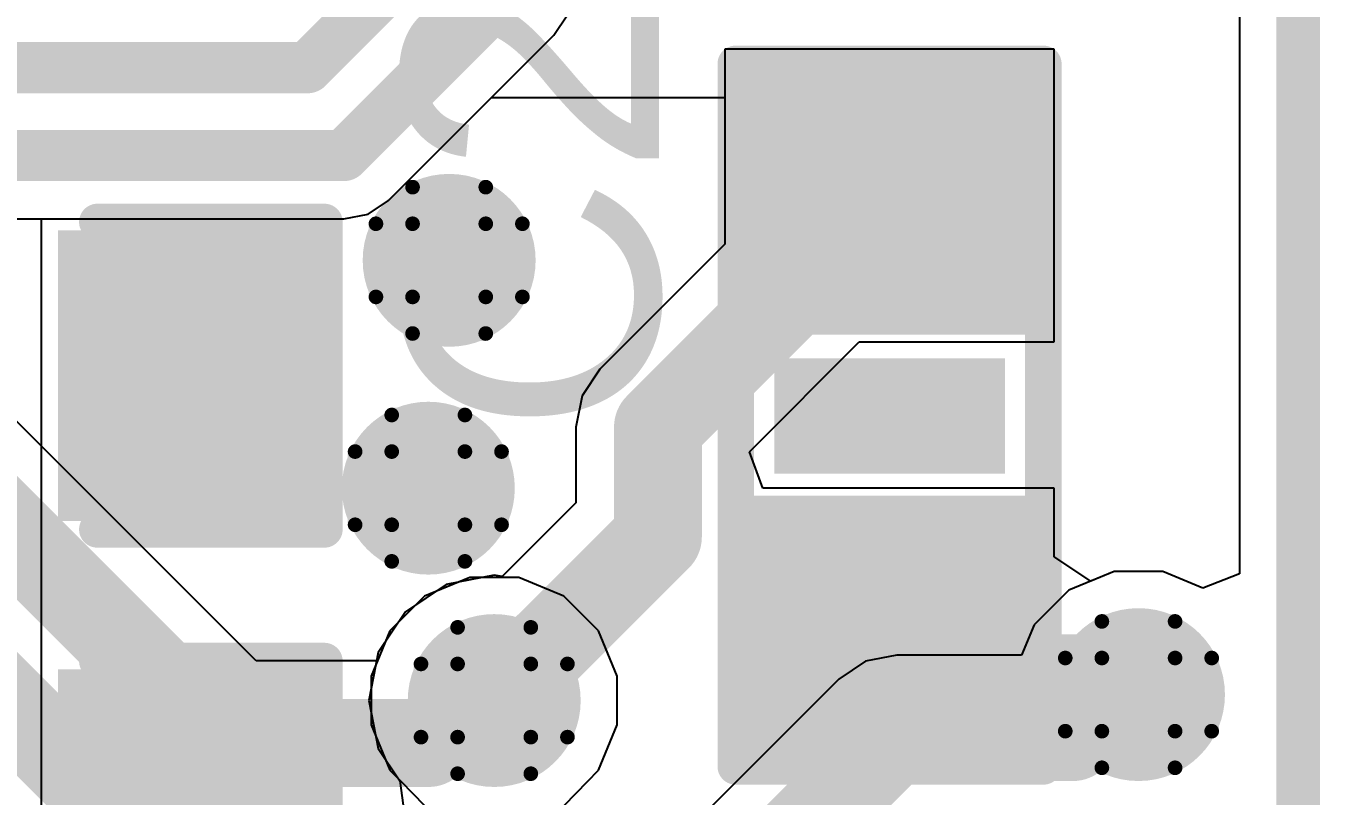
# Model space of a CAD drawing. Header units: inches. Extents: x -25 to 271, y -41 to 15.
# Drawn here: x 74.067 to 78.557, y -11.889 to -9.215 of the extents above; entities that cross this region are included whole.
import ezdxf

# ---------------------------------------------------------------- set-up
doc = ezdxf.new("R2010")
doc.units = ezdxf.units.IN
for name, color, linetype in [('Board_outline', 216, 'Continuous'), ('Bottom Layer', 5, 'Continuous'), ('Drill Drawing', 1, 'Continuous'), ('Top Glue Points', 56, 'Continuous'), ('Top Layer', 1, 'Continuous'), ('Top Overlay', 2, 'Continuous'), ('Top Paste', 8, 'Continuous'), ('Top Solder', 216, 'Continuous'), ('Via Holes', 16, 'Continuous')]:
    doc.layers.add(name, color=color, linetype=linetype)
doc.styles.add('Arial', font='', dxfattribs={"height": 0.2})
doc.styles.get('Arial').set_extended_font_data('Arial')

# ---------------------------------------------------------------- blocks, each defined once
blk = doc.blocks.new('RES_0603_19')
at = {"layer": 'Top Layer'}
for points in [[(-0.381, 0.4445), (-0.381, -0.4445), (-1.143, -0.4445), (-1.143, 0.4445)], [(1.143, 0.4445), (1.143, -0.4445), (0.381, -0.4445), (0.381, 0.4445)]]:
    blk.add_hatch(color=1, dxfattribs=at).paths.add_polyline_path(points)
at = {"layer": 'Top Paste'}
for points in [[(-0.381, 0.4445), (-0.381, -0.4445), (-1.143, -0.4445), (-1.143, 0.4445)], [(1.143, 0.4445), (1.143, -0.4445), (0.381, -0.4445), (0.381, 0.4445)]]:
    blk.add_hatch(color=8, dxfattribs=at).paths.add_polyline_path(points)
at = {"layer": 'Top Solder'}
for points in [[(-0.2794, 0.5461), (-0.2794, -0.5461), (-1.2446, -0.5461), (-1.2446, 0.5461)], [(1.2446, 0.5461), (1.2446, -0.5461), (0.2794, -0.5461), (0.2794, 0.5461)]]:
    blk.add_hatch(color=216, dxfattribs=at).paths.add_polyline_path(points)
at = {"layer": 'Top Overlay'}
for points in [[(-1.2192, 0.5334, 0.127, 0.127, 0), (-1.2192, -0.5334, 0.127, 0.127, 0)], [(-1.2192, 0.5334, 0.127, 0.127, 0), (1.2192, 0.5334, 0.127, 0.127, 0)], [(1.2192, 0.5334, 0.127, 0.127, 0), (1.2192, -0.5334, 0.127, 0.127, 0)], [(-1.2192, -0.5334, 0.127, 0.127, 0), (1.2192, -0.5334, 0.127, 0.127, 0)]]:
    blk.add_lwpolyline(points, format="xyseb", dxfattribs=at)
for points in [[(-1.25095, 0.5334, 0.0635, 0.0635, 1), (-1.18745, 0.5334, 0.0635, 0.0635, 1)], [(-1.25095, 0.5334, 0.0635, 0.0635, 1), (-1.18745, 0.5334, 0.0635, 0.0635, 1)], [(1.18745, 0.5334, 0.0635, 0.0635, 1), (1.25095, 0.5334, 0.0635, 0.0635, 1)], [(1.18745, 0.5334, 0.0635, 0.0635, 1), (1.25095, 0.5334, 0.0635, 0.0635, 1)], [(-1.25095, -0.5334, 0.0635, 0.0635, 1), (-1.18745, -0.5334, 0.0635, 0.0635, 1)], [(-1.25095, -0.5334, 0.0635, 0.0635, 1), (-1.18745, -0.5334, 0.0635, 0.0635, 1)], [(1.18745, -0.5334, 0.0635, 0.0635, 1), (1.25095, -0.5334, 0.0635, 0.0635, 1)], [(1.18745, -0.5334, 0.0635, 0.0635, 1), (1.25095, -0.5334, 0.0635, 0.0635, 1)]]:
    blk.add_lwpolyline(points, format="xyseb", close=True, dxfattribs=at)
blk = doc.blocks.new('CAP_0603_40')
at = {"layer": 'Top Layer'}
for points in [[(-0.381, 0.4445), (-0.381, -0.4445), (-1.143, -0.4445), (-1.143, 0.4445)], [(1.143, 0.4445), (1.143, -0.4445), (0.381, -0.4445), (0.381, 0.4445)]]:
    blk.add_hatch(color=1, dxfattribs=at).paths.add_polyline_path(points)
at = {"layer": 'Top Paste'}
for points in [[(-0.381, 0.4445), (-0.381, -0.4445), (-1.143, -0.4445), (-1.143, 0.4445)], [(1.143, 0.4445), (1.143, -0.4445), (0.381, -0.4445), (0.381, 0.4445)]]:
    blk.add_hatch(color=8, dxfattribs=at).paths.add_polyline_path(points)
at = {"layer": 'Top Solder'}
for points in [[(-0.321, 0.5045), (-0.321, -0.5045), (-1.203, -0.5045), (-1.203, 0.5045)], [(1.203, 0.5045), (1.203, -0.5045), (0.321, -0.5045), (0.321, 0.5045)]]:
    blk.add_hatch(color=216, dxfattribs=at).paths.add_polyline_path(points)
at = {"layer": 'Top Overlay'}
for points in [[(-0.4572, 0.5334, 0.127, 0.127, 0), (-1.2446, 0.5334, 0.127, 0.127, 0)], [(-1.2446, 0.5334, 0.127, 0.127, 0), (-1.2446, -0.5334, 0.127, 0.127, 0)], [(1.2446, 0.5334, 0.127, 0.127, 0), (0.4572, 0.5334, 0.127, 0.127, 0)], [(1.2446, 0.5334, 0.127, 0.127, 0), (1.2446, -0.5334, 0.127, 0.127, 0)], [(-0.4572, -0.5334, 0.127, 0.127, 0), (-1.2446, -0.5334, 0.127, 0.127, 0)], [(1.2446, -0.5334, 0.127, 0.127, 0), (0.4572, -0.5334, 0.127, 0.127, 0)]]:
    blk.add_lwpolyline(points, format="xyseb", dxfattribs=at)
for points in [[(-1.2764, 0.5334, 0.0635, 0.0635, 1), (-1.2128, 0.5334, 0.0635, 0.0635, 1)], [(-1.2764, 0.5334, 0.0635, 0.0635, 1), (-1.2128, 0.5334, 0.0635, 0.0635, 1)], [(-0.4889, 0.5334, 0.0635, 0.0635, 1), (-0.4254, 0.5334, 0.0635, 0.0635, 1)], [(0.4254, 0.5334, 0.0635, 0.0635, 1), (0.4889, 0.5334, 0.0635, 0.0635, 1)], [(1.2128, 0.5334, 0.0635, 0.0635, 1), (1.2764, 0.5334, 0.0635, 0.0635, 1)], [(1.2128, 0.5334, 0.0635, 0.0635, 1), (1.2764, 0.5334, 0.0635, 0.0635, 1)], [(-1.2764, -0.5334, 0.0635, 0.0635, 1), (-1.2128, -0.5334, 0.0635, 0.0635, 1)], [(-1.2764, -0.5334, 0.0635, 0.0635, 1), (-1.2128, -0.5334, 0.0635, 0.0635, 1)], [(-0.4889, -0.5334, 0.0635, 0.0635, 1), (-0.4254, -0.5334, 0.0635, 0.0635, 1)], [(0.4254, -0.5334, 0.0635, 0.0635, 1), (0.4889, -0.5334, 0.0635, 0.0635, 1)], [(1.2128, -0.5334, 0.0635, 0.0635, 1), (1.2764, -0.5334, 0.0635, 0.0635, 1)], [(1.2128, -0.5334, 0.0635, 0.0635, 1), (1.2764, -0.5334, 0.0635, 0.0635, 1)]]:
    blk.add_lwpolyline(points, format="xyseb", close=True, dxfattribs=at)
blk = doc.blocks.new('CAP_0603_42')
at = {"layer": 'Top Layer'}
for points in [[(-0.381, 0.4445), (-0.381, -0.4445), (-1.143, -0.4445), (-1.143, 0.4445)], [(1.143, 0.4445), (1.143, -0.4445), (0.381, -0.4445), (0.381, 0.4445)]]:
    blk.add_hatch(color=1, dxfattribs=at).paths.add_polyline_path(points)
at = {"layer": 'Top Paste'}
for points in [[(-0.381, 0.4445), (-0.381, -0.4445), (-1.143, -0.4445), (-1.143, 0.4445)], [(1.143, 0.4445), (1.143, -0.4445), (0.381, -0.4445), (0.381, 0.4445)]]:
    blk.add_hatch(color=8, dxfattribs=at).paths.add_polyline_path(points)
at = {"layer": 'Top Solder'}
for points in [[(-0.321, 0.5045), (-0.321, -0.5045), (-1.203, -0.5045), (-1.203, 0.5045)], [(1.203, 0.5045), (1.203, -0.5045), (0.321, -0.5045), (0.321, 0.5045)]]:
    blk.add_hatch(color=216, dxfattribs=at).paths.add_polyline_path(points)
at = {"layer": 'Top Overlay'}
for points in [[(-0.4572, 0.5334, 0.127, 0.127, 0), (-1.2446, 0.5334, 0.127, 0.127, 0)], [(-1.2446, 0.5334, 0.127, 0.127, 0), (-1.2446, -0.5334, 0.127, 0.127, 0)], [(1.2446, 0.5334, 0.127, 0.127, 0), (0.4572, 0.5334, 0.127, 0.127, 0)], [(1.2446, 0.5334, 0.127, 0.127, 0), (1.2446, -0.5334, 0.127, 0.127, 0)], [(-0.4572, -0.5334, 0.127, 0.127, 0), (-1.2446, -0.5334, 0.127, 0.127, 0)], [(1.2446, -0.5334, 0.127, 0.127, 0), (0.4572, -0.5334, 0.127, 0.127, 0)]]:
    blk.add_lwpolyline(points, format="xyseb", dxfattribs=at)
for points in [[(-1.2764, 0.5334, 0.0635, 0.0635, 1), (-1.2128, 0.5334, 0.0635, 0.0635, 1)], [(-1.2764, 0.5334, 0.0635, 0.0635, 1), (-1.2128, 0.5334, 0.0635, 0.0635, 1)], [(-0.4889, 0.5334, 0.0635, 0.0635, 1), (-0.4254, 0.5334, 0.0635, 0.0635, 1)], [(0.4254, 0.5334, 0.0635, 0.0635, 1), (0.4889, 0.5334, 0.0635, 0.0635, 1)], [(1.2128, 0.5334, 0.0635, 0.0635, 1), (1.2764, 0.5334, 0.0635, 0.0635, 1)], [(1.2128, 0.5334, 0.0635, 0.0635, 1), (1.2764, 0.5334, 0.0635, 0.0635, 1)], [(-1.2764, -0.5334, 0.0635, 0.0635, 1), (-1.2128, -0.5334, 0.0635, 0.0635, 1)], [(-1.2764, -0.5334, 0.0635, 0.0635, 1), (-1.2128, -0.5334, 0.0635, 0.0635, 1)], [(-0.4889, -0.5334, 0.0635, 0.0635, 1), (-0.4254, -0.5334, 0.0635, 0.0635, 1)], [(0.4254, -0.5334, 0.0635, 0.0635, 1), (0.4889, -0.5334, 0.0635, 0.0635, 1)], [(1.2128, -0.5334, 0.0635, 0.0635, 1), (1.2764, -0.5334, 0.0635, 0.0635, 1)], [(1.2128, -0.5334, 0.0635, 0.0635, 1), (1.2764, -0.5334, 0.0635, 0.0635, 1)]]:
    blk.add_lwpolyline(points, format="xyseb", close=True, dxfattribs=at)

msp = doc.modelspace()

# ---------------------------------------------------------------- hatches: boundary and pattern name
at = {"layer": 'Bottom Layer'}
h = msp.add_hatch(color=5, dxfattribs=at)
edge = h.paths.add_edge_path()
edge.add_arc((75.5357, -10.0291), 0.3, 0, 360)
h = msp.add_hatch(color=5, dxfattribs=at)
edge = h.paths.add_edge_path()
edge.add_arc((75.4634, -10.8199), 0.3, 0, 360)
h = msp.add_hatch(color=5, dxfattribs=at)
edge = h.paths.add_edge_path()
edge.add_arc((75.692, -11.557), 0.3, 0, 360)
h = msp.add_hatch(color=5, dxfattribs=at)
edge = h.paths.add_edge_path()
edge.add_arc((77.9272, -11.5364), 0.3, 0, 360)
at = {"layer": 'Top Glue Points'}
msp.add_hatch(color=56, dxfattribs=at).paths.add_polyline_path([(76.6636, -10.7696), (77.4637, -10.7696), (77.4637, -10.3698), (76.6636, -10.3698)])
at = {"layer": 'Top Layer'}
h = msp.add_hatch(color=1, dxfattribs=at)
edge = h.paths.add_edge_path()
edge.add_arc((75.5357, -10.0291), 0.3, 0, 360)
h = msp.add_hatch(color=1, dxfattribs=at)
edge = h.paths.add_edge_path()
edge.add_arc((75.4634, -10.8199), 0.3, 0, 360)
h = msp.add_hatch(color=1, dxfattribs=at)
edge = h.paths.add_edge_path()
edge.add_arc((75.692, -11.557), 0.3, 0, 360)
h = msp.add_hatch(color=1, dxfattribs=at)
edge = h.paths.add_edge_path()
edge.add_arc((77.9272, -11.5364), 0.3, 0, 360)
at = {"layer": 'Via Holes'}
h = msp.add_hatch(color=7, dxfattribs=at)
edge = h.paths.add_edge_path()
edge.add_arc((75.5357, -10.0291), 0.15, 0, 360)
h = msp.add_hatch(color=7, dxfattribs=at)
edge = h.paths.add_edge_path()
edge.add_arc((75.4634, -10.8199), 0.15, 0, 360)
h = msp.add_hatch(color=7, dxfattribs=at)
edge = h.paths.add_edge_path()
edge.add_arc((77.9272, -11.5364), 0.15, 0, 360)
h = msp.add_hatch(color=7, dxfattribs=at)
edge = h.paths.add_edge_path()
edge.add_arc((75.692, -11.557), 0.15, 0, 360)

# ---------------------------------------------------------------- linework, layer by layer
at = {"layer": 'Board_outline'}
msp.add_lwpolyline([(78.4812, -32.9885, 0.1524, 0.1524, 0), (78.4812, 2.0114, 0.1524, 0.1524, 0)], format="xyseb", dxfattribs=at)
at = {"layer": 'Bottom Layer'}
for p, q in [((78.2773, 2.007), (78.2773, -11.1167)), ((74.8665, -11.4197), (71.3987, -7.952)), ((75.6071, -11.13), (75.4501, -11.195)), ((75.7769, -11.13), (75.6071, -11.13)), ((75.9339, -11.195), (75.7769, -11.13)), ((77.8423, -11.1094), (77.6853, -11.1744)), ((78.0121, -11.1094), (77.8423, -11.1094)), ((78.1503, -11.1666), (78.0121, -11.1094)), ((78.2773, -11.1167), (78.1503, -11.1666)), ((77.6853, -11.1744), (77.5652, -11.2945)), ((75.4501, -11.195), (75.33, -11.3151)), ((76.054, -11.3151), (75.9339, -11.195)), ((75.33, -11.3151), (75.2867, -11.4197)), ((76.119, -11.4721), (76.054, -11.3151)), ((77.5652, -11.2945), (77.5219, -11.3991)), ((77.0891, -11.3991), (76.98, -11.4208)), ((77.5219, -11.3991), (77.0891, -11.3991)), ((75.2867, -11.4197), (74.8665, -11.4197)), ((76.98, -11.4208), (76.8876, -11.4826)), ((76.119, -11.6419), (76.119, -11.4721)), ((76.8876, -11.4826), (76.2315, -12.1387)), ((76.8876, -11.4826), (76.8876, -11.4826)), ((76.054, -11.7989), (76.119, -11.6419)), ((76.0153, -11.8375), (76.054, -11.7989)), ((75.9353, -11.9205), (76.0153, -11.8375))]:
    msp.add_line(p, q, dxfattribs=at)
for points in [[(71.1973, -8.1534, 0.3048, 0.3048, 0), (74.7485, -11.7046, 0.3048, 0.3048, 0)], [(71.0184, -8.5852, 0.3048, 0.3048, 0), (74.5696, -12.1364, 0.3048, 0.3048, 0)], [(75.4645, -11.7046, 0.3048, 0.3048, 0), (75.6121, -11.557, 0.3048, 0.3048, 0)], [(75.6121, -11.557, 0.3048, 0.3048, 0), (75.692, -11.557, 0.3048, 0.3048, 0)], [(77.6997, -11.684, 0.3048, 0.3048, 0), (77.8473, -11.5364, 0.3048, 0.3048, 0)], [(77.8473, -11.5364, 0.3048, 0.3048, 0), (77.9272, -11.5364, 0.3048, 0.3048, 0)], [(76.3579, -12.4152, 0.3048, 0.3048, 0), (77.0891, -11.684, 0.3048, 0.3048, 0)], [(77.0891, -11.684, 0.3048, 0.3048, 0), (77.6997, -11.684, 0.3048, 0.3048, 0)], [(74.7485, -11.7046, 0.3048, 0.3048, 0), (75.4645, -11.7046, 0.3048, 0.3048, 0)]]:
    msp.add_lwpolyline(points, format="xyseb", dxfattribs=at)
for points in [[(75.5359, -11.557, 0.1524, 0.1524, 1), (75.6883, -11.557, 0.1524, 0.1524, 1)], [(75.5359, -11.557, 0.1524, 0.1524, 1), (75.6883, -11.557, 0.1524, 0.1524, 1)], [(75.6158, -11.557, 0.1524, 0.1524, 1), (75.7682, -11.557, 0.1524, 0.1524, 1)], [(77.7711, -11.5364, 0.1524, 0.1524, 1), (77.9235, -11.5364, 0.1524, 0.1524, 1)], [(77.7711, -11.5364, 0.1524, 0.1524, 1), (77.9235, -11.5364, 0.1524, 0.1524, 1)], [(77.851, -11.5364, 0.1524, 0.1524, 1), (78.0034, -11.5364, 0.1524, 0.1524, 1)], [(77.0129, -11.684, 0.1524, 0.1524, 1), (77.1653, -11.684, 0.1524, 0.1524, 1)], [(77.0129, -11.684, 0.1524, 0.1524, 1), (77.1653, -11.684, 0.1524, 0.1524, 1)], [(77.6235, -11.684, 0.1524, 0.1524, 1), (77.7759, -11.684, 0.1524, 0.1524, 1)], [(77.6235, -11.684, 0.1524, 0.1524, 1), (77.7759, -11.684, 0.1524, 0.1524, 1)], [(74.6723, -11.7046, 0.1524, 0.1524, 1), (74.8247, -11.7046, 0.1524, 0.1524, 1)], [(74.6723, -11.7046, 0.1524, 0.1524, 1), (74.8247, -11.7046, 0.1524, 0.1524, 1)], [(75.3883, -11.7046, 0.1524, 0.1524, 1), (75.5407, -11.7046, 0.1524, 0.1524, 1)], [(75.3883, -11.7046, 0.1524, 0.1524, 1), (75.5407, -11.7046, 0.1524, 0.1524, 1)]]:
    msp.add_lwpolyline(points, format="xyseb", close=True, dxfattribs=at)
at = {"layer": 'Drill Drawing'}
for points in [[(75.4087, -9.9021, 0.0508, 0.0508, 0), (75.4087, -9.7751, 0.0508, 0.0508, 0)], [(75.4087, -9.7751, 0.0508, 0.0508, 0), (75.6627, -9.7751, 0.0508, 0.0508, 0)], [(75.6627, -9.9021, 0.0508, 0.0508, 0), (75.6627, -9.7751, 0.0508, 0.0508, 0)], [(75.2817, -10.1561, 0.0508, 0.0508, 0), (75.2817, -9.9021, 0.0508, 0.0508, 0)], [(75.2817, -9.9021, 0.0508, 0.0508, 0), (75.4087, -9.9021, 0.0508, 0.0508, 0)], [(75.6627, -9.9021, 0.0508, 0.0508, 0), (75.7897, -9.9021, 0.0508, 0.0508, 0)], [(75.7897, -10.1561, 0.0508, 0.0508, 0), (75.7897, -9.9021, 0.0508, 0.0508, 0)], [(75.2817, -10.1561, 0.0508, 0.0508, 0), (75.4087, -10.1561, 0.0508, 0.0508, 0)], [(75.4087, -10.2831, 0.0508, 0.0508, 0), (75.4087, -10.1561, 0.0508, 0.0508, 0)], [(75.6627, -10.1561, 0.0508, 0.0508, 0), (75.7897, -10.1561, 0.0508, 0.0508, 0)], [(75.6627, -10.2831, 0.0508, 0.0508, 0), (75.6627, -10.1561, 0.0508, 0.0508, 0)], [(75.4087, -10.2831, 0.0508, 0.0508, 0), (75.6627, -10.2831, 0.0508, 0.0508, 0)], [(75.3364, -10.6929, 0.0508, 0.0508, 0), (75.3364, -10.5659, 0.0508, 0.0508, 0)], [(75.3364, -10.5659, 0.0508, 0.0508, 0), (75.5904, -10.5659, 0.0508, 0.0508, 0)], [(75.5904, -10.6929, 0.0508, 0.0508, 0), (75.5904, -10.5659, 0.0508, 0.0508, 0)], [(75.2094, -10.9469, 0.0508, 0.0508, 0), (75.2094, -10.6929, 0.0508, 0.0508, 0)], [(75.2094, -10.6929, 0.0508, 0.0508, 0), (75.3364, -10.6929, 0.0508, 0.0508, 0)], [(75.5904, -10.6929, 0.0508, 0.0508, 0), (75.7174, -10.6929, 0.0508, 0.0508, 0)], [(75.7174, -10.9469, 0.0508, 0.0508, 0), (75.7174, -10.6929, 0.0508, 0.0508, 0)], [(75.2094, -10.9469, 0.0508, 0.0508, 0), (75.3364, -10.9469, 0.0508, 0.0508, 0)], [(75.3364, -11.0739, 0.0508, 0.0508, 0), (75.3364, -10.9469, 0.0508, 0.0508, 0)], [(75.5904, -10.9469, 0.0508, 0.0508, 0), (75.7174, -10.9469, 0.0508, 0.0508, 0)], [(75.5904, -11.0739, 0.0508, 0.0508, 0), (75.5904, -10.9469, 0.0508, 0.0508, 0)], [(75.3364, -11.0739, 0.0508, 0.0508, 0), (75.5904, -11.0739, 0.0508, 0.0508, 0)], [(77.8002, -11.4094, 0.0508, 0.0508, 0), (77.8002, -11.2824, 0.0508, 0.0508, 0)], [(77.8002, -11.2824, 0.0508, 0.0508, 0), (78.0542, -11.2824, 0.0508, 0.0508, 0)], [(78.0542, -11.4094, 0.0508, 0.0508, 0), (78.0542, -11.2824, 0.0508, 0.0508, 0)], [(75.565, -11.43, 0.0508, 0.0508, 0), (75.565, -11.303, 0.0508, 0.0508, 0)], [(75.565, -11.303, 0.0508, 0.0508, 0), (75.819, -11.303, 0.0508, 0.0508, 0)], [(75.819, -11.43, 0.0508, 0.0508, 0), (75.819, -11.303, 0.0508, 0.0508, 0)], [(75.438, -11.684, 0.0508, 0.0508, 0), (75.438, -11.43, 0.0508, 0.0508, 0)], [(75.438, -11.43, 0.0508, 0.0508, 0), (75.565, -11.43, 0.0508, 0.0508, 0)], [(75.819, -11.43, 0.0508, 0.0508, 0), (75.946, -11.43, 0.0508, 0.0508, 0)], [(75.946, -11.684, 0.0508, 0.0508, 0), (75.946, -11.43, 0.0508, 0.0508, 0)], [(77.6732, -11.6634, 0.0508, 0.0508, 0), (77.6732, -11.4094, 0.0508, 0.0508, 0)], [(77.6732, -11.4094, 0.0508, 0.0508, 0), (77.8002, -11.4094, 0.0508, 0.0508, 0)], [(78.0542, -11.4094, 0.0508, 0.0508, 0), (78.1812, -11.4094, 0.0508, 0.0508, 0)], [(78.1812, -11.6634, 0.0508, 0.0508, 0), (78.1812, -11.4094, 0.0508, 0.0508, 0)], [(75.438, -11.684, 0.0508, 0.0508, 0), (75.565, -11.684, 0.0508, 0.0508, 0)], [(75.565, -11.811, 0.0508, 0.0508, 0), (75.565, -11.684, 0.0508, 0.0508, 0)], [(75.819, -11.684, 0.0508, 0.0508, 0), (75.946, -11.684, 0.0508, 0.0508, 0)], [(75.819, -11.811, 0.0508, 0.0508, 0), (75.819, -11.684, 0.0508, 0.0508, 0)], [(77.6732, -11.6634, 0.0508, 0.0508, 0), (77.8002, -11.6634, 0.0508, 0.0508, 0)], [(77.8002, -11.7904, 0.0508, 0.0508, 0), (77.8002, -11.6634, 0.0508, 0.0508, 0)], [(78.0542, -11.6634, 0.0508, 0.0508, 0), (78.1812, -11.6634, 0.0508, 0.0508, 0)], [(78.0542, -11.7904, 0.0508, 0.0508, 0), (78.0542, -11.6634, 0.0508, 0.0508, 0)], [(75.565, -11.811, 0.0508, 0.0508, 0), (75.819, -11.811, 0.0508, 0.0508, 0)], [(77.8002, -11.7904, 0.0508, 0.0508, 0), (78.0542, -11.7904, 0.0508, 0.0508, 0)]]:
    msp.add_lwpolyline(points, format="xyseb", dxfattribs=at)
for points in [[(75.396, -9.7751, 0.0254, 0.0254, 1), (75.4214, -9.7751, 0.0254, 0.0254, 1)], [(75.396, -9.7751, 0.0254, 0.0254, 1), (75.4214, -9.7751, 0.0254, 0.0254, 1)], [(75.65, -9.7751, 0.0254, 0.0254, 1), (75.6754, -9.7751, 0.0254, 0.0254, 1)], [(75.65, -9.7751, 0.0254, 0.0254, 1), (75.6754, -9.7751, 0.0254, 0.0254, 1)], [(75.269, -9.9021, 0.0254, 0.0254, 1), (75.2944, -9.9021, 0.0254, 0.0254, 1)], [(75.269, -9.9021, 0.0254, 0.0254, 1), (75.2944, -9.9021, 0.0254, 0.0254, 1)], [(75.396, -9.9021, 0.0254, 0.0254, 1), (75.4214, -9.9021, 0.0254, 0.0254, 1)], [(75.396, -9.9021, 0.0254, 0.0254, 1), (75.4214, -9.9021, 0.0254, 0.0254, 1)], [(75.65, -9.9021, 0.0254, 0.0254, 1), (75.6754, -9.9021, 0.0254, 0.0254, 1)], [(75.65, -9.9021, 0.0254, 0.0254, 1), (75.6754, -9.9021, 0.0254, 0.0254, 1)], [(75.777, -9.9021, 0.0254, 0.0254, 1), (75.8024, -9.9021, 0.0254, 0.0254, 1)], [(75.777, -9.9021, 0.0254, 0.0254, 1), (75.8024, -9.9021, 0.0254, 0.0254, 1)], [(75.269, -10.1561, 0.0254, 0.0254, 1), (75.2944, -10.1561, 0.0254, 0.0254, 1)], [(75.269, -10.1561, 0.0254, 0.0254, 1), (75.2944, -10.1561, 0.0254, 0.0254, 1)], [(75.396, -10.1561, 0.0254, 0.0254, 1), (75.4214, -10.1561, 0.0254, 0.0254, 1)], [(75.396, -10.1561, 0.0254, 0.0254, 1), (75.4214, -10.1561, 0.0254, 0.0254, 1)], [(75.65, -10.1561, 0.0254, 0.0254, 1), (75.6754, -10.1561, 0.0254, 0.0254, 1)], [(75.65, -10.1561, 0.0254, 0.0254, 1), (75.6754, -10.1561, 0.0254, 0.0254, 1)], [(75.777, -10.1561, 0.0254, 0.0254, 1), (75.8024, -10.1561, 0.0254, 0.0254, 1)], [(75.777, -10.1561, 0.0254, 0.0254, 1), (75.8024, -10.1561, 0.0254, 0.0254, 1)], [(75.396, -10.2831, 0.0254, 0.0254, 1), (75.4214, -10.2831, 0.0254, 0.0254, 1)], [(75.396, -10.2831, 0.0254, 0.0254, 1), (75.4214, -10.2831, 0.0254, 0.0254, 1)], [(75.65, -10.2831, 0.0254, 0.0254, 1), (75.6754, -10.2831, 0.0254, 0.0254, 1)], [(75.65, -10.2831, 0.0254, 0.0254, 1), (75.6754, -10.2831, 0.0254, 0.0254, 1)], [(75.3237, -10.5659, 0.0254, 0.0254, 1), (75.3491, -10.5659, 0.0254, 0.0254, 1)], [(75.3237, -10.5659, 0.0254, 0.0254, 1), (75.3491, -10.5659, 0.0254, 0.0254, 1)], [(75.5777, -10.5659, 0.0254, 0.0254, 1), (75.6031, -10.5659, 0.0254, 0.0254, 1)], [(75.5777, -10.5659, 0.0254, 0.0254, 1), (75.6031, -10.5659, 0.0254, 0.0254, 1)], [(75.1967, -10.6929, 0.0254, 0.0254, 1), (75.2221, -10.6929, 0.0254, 0.0254, 1)], [(75.1967, -10.6929, 0.0254, 0.0254, 1), (75.2221, -10.6929, 0.0254, 0.0254, 1)], [(75.3237, -10.6929, 0.0254, 0.0254, 1), (75.3491, -10.6929, 0.0254, 0.0254, 1)], [(75.3237, -10.6929, 0.0254, 0.0254, 1), (75.3491, -10.6929, 0.0254, 0.0254, 1)], [(75.5777, -10.6929, 0.0254, 0.0254, 1), (75.6031, -10.6929, 0.0254, 0.0254, 1)], [(75.5777, -10.6929, 0.0254, 0.0254, 1), (75.6031, -10.6929, 0.0254, 0.0254, 1)], [(75.7047, -10.6929, 0.0254, 0.0254, 1), (75.7301, -10.6929, 0.0254, 0.0254, 1)], [(75.7047, -10.6929, 0.0254, 0.0254, 1), (75.7301, -10.6929, 0.0254, 0.0254, 1)], [(75.1967, -10.9469, 0.0254, 0.0254, 1), (75.2221, -10.9469, 0.0254, 0.0254, 1)], [(75.1967, -10.9469, 0.0254, 0.0254, 1), (75.2221, -10.9469, 0.0254, 0.0254, 1)], [(75.3237, -10.9469, 0.0254, 0.0254, 1), (75.3491, -10.9469, 0.0254, 0.0254, 1)], [(75.3237, -10.9469, 0.0254, 0.0254, 1), (75.3491, -10.9469, 0.0254, 0.0254, 1)], [(75.5777, -10.9469, 0.0254, 0.0254, 1), (75.6031, -10.9469, 0.0254, 0.0254, 1)], [(75.5777, -10.9469, 0.0254, 0.0254, 1), (75.6031, -10.9469, 0.0254, 0.0254, 1)], [(75.7047, -10.9469, 0.0254, 0.0254, 1), (75.7301, -10.9469, 0.0254, 0.0254, 1)], [(75.7047, -10.9469, 0.0254, 0.0254, 1), (75.7301, -10.9469, 0.0254, 0.0254, 1)], [(75.3237, -11.0739, 0.0254, 0.0254, 1), (75.3491, -11.0739, 0.0254, 0.0254, 1)], [(75.3237, -11.0739, 0.0254, 0.0254, 1), (75.3491, -11.0739, 0.0254, 0.0254, 1)], [(75.5777, -11.0739, 0.0254, 0.0254, 1), (75.6031, -11.0739, 0.0254, 0.0254, 1)], [(75.5777, -11.0739, 0.0254, 0.0254, 1), (75.6031, -11.0739, 0.0254, 0.0254, 1)], [(77.7875, -11.2824, 0.0254, 0.0254, 1), (77.8129, -11.2824, 0.0254, 0.0254, 1)], [(77.7875, -11.2824, 0.0254, 0.0254, 1), (77.8129, -11.2824, 0.0254, 0.0254, 1)], [(78.0415, -11.2824, 0.0254, 0.0254, 1), (78.0669, -11.2824, 0.0254, 0.0254, 1)], [(78.0415, -11.2824, 0.0254, 0.0254, 1), (78.0669, -11.2824, 0.0254, 0.0254, 1)], [(75.5523, -11.303, 0.0254, 0.0254, 1), (75.5777, -11.303, 0.0254, 0.0254, 1)], [(75.5523, -11.303, 0.0254, 0.0254, 1), (75.5777, -11.303, 0.0254, 0.0254, 1)], [(75.8063, -11.303, 0.0254, 0.0254, 1), (75.8317, -11.303, 0.0254, 0.0254, 1)], [(75.8063, -11.303, 0.0254, 0.0254, 1), (75.8317, -11.303, 0.0254, 0.0254, 1)], [(75.4253, -11.43, 0.0254, 0.0254, 1), (75.4507, -11.43, 0.0254, 0.0254, 1)], [(75.4253, -11.43, 0.0254, 0.0254, 1), (75.4507, -11.43, 0.0254, 0.0254, 1)], [(75.5523, -11.43, 0.0254, 0.0254, 1), (75.5777, -11.43, 0.0254, 0.0254, 1)], [(75.5523, -11.43, 0.0254, 0.0254, 1), (75.5777, -11.43, 0.0254, 0.0254, 1)], [(75.8063, -11.43, 0.0254, 0.0254, 1), (75.8317, -11.43, 0.0254, 0.0254, 1)], [(75.8063, -11.43, 0.0254, 0.0254, 1), (75.8317, -11.43, 0.0254, 0.0254, 1)], [(75.9333, -11.43, 0.0254, 0.0254, 1), (75.9587, -11.43, 0.0254, 0.0254, 1)], [(75.9333, -11.43, 0.0254, 0.0254, 1), (75.9587, -11.43, 0.0254, 0.0254, 1)], [(77.6605, -11.4094, 0.0254, 0.0254, 1), (77.6859, -11.4094, 0.0254, 0.0254, 1)], [(77.6605, -11.4094, 0.0254, 0.0254, 1), (77.6859, -11.4094, 0.0254, 0.0254, 1)], [(77.7875, -11.4094, 0.0254, 0.0254, 1), (77.8129, -11.4094, 0.0254, 0.0254, 1)], [(77.7875, -11.4094, 0.0254, 0.0254, 1), (77.8129, -11.4094, 0.0254, 0.0254, 1)], [(78.0415, -11.4094, 0.0254, 0.0254, 1), (78.0669, -11.4094, 0.0254, 0.0254, 1)], [(78.0415, -11.4094, 0.0254, 0.0254, 1), (78.0669, -11.4094, 0.0254, 0.0254, 1)], [(78.1685, -11.4094, 0.0254, 0.0254, 1), (78.1939, -11.4094, 0.0254, 0.0254, 1)], [(78.1685, -11.4094, 0.0254, 0.0254, 1), (78.1939, -11.4094, 0.0254, 0.0254, 1)], [(75.4253, -11.684, 0.0254, 0.0254, 1), (75.4507, -11.684, 0.0254, 0.0254, 1)], [(75.4253, -11.684, 0.0254, 0.0254, 1), (75.4507, -11.684, 0.0254, 0.0254, 1)], [(75.5523, -11.684, 0.0254, 0.0254, 1), (75.5777, -11.684, 0.0254, 0.0254, 1)], [(75.5523, -11.684, 0.0254, 0.0254, 1), (75.5777, -11.684, 0.0254, 0.0254, 1)], [(75.8063, -11.684, 0.0254, 0.0254, 1), (75.8317, -11.684, 0.0254, 0.0254, 1)], [(75.8063, -11.684, 0.0254, 0.0254, 1), (75.8317, -11.684, 0.0254, 0.0254, 1)], [(75.9333, -11.684, 0.0254, 0.0254, 1), (75.9587, -11.684, 0.0254, 0.0254, 1)], [(75.9333, -11.684, 0.0254, 0.0254, 1), (75.9587, -11.684, 0.0254, 0.0254, 1)], [(77.6605, -11.6634, 0.0254, 0.0254, 1), (77.6859, -11.6634, 0.0254, 0.0254, 1)], [(77.6605, -11.6634, 0.0254, 0.0254, 1), (77.6859, -11.6634, 0.0254, 0.0254, 1)], [(77.7875, -11.6634, 0.0254, 0.0254, 1), (77.8129, -11.6634, 0.0254, 0.0254, 1)], [(77.7875, -11.6634, 0.0254, 0.0254, 1), (77.8129, -11.6634, 0.0254, 0.0254, 1)], [(78.0415, -11.6634, 0.0254, 0.0254, 1), (78.0669, -11.6634, 0.0254, 0.0254, 1)], [(78.0415, -11.6634, 0.0254, 0.0254, 1), (78.0669, -11.6634, 0.0254, 0.0254, 1)], [(78.1685, -11.6634, 0.0254, 0.0254, 1), (78.1939, -11.6634, 0.0254, 0.0254, 1)], [(78.1685, -11.6634, 0.0254, 0.0254, 1), (78.1939, -11.6634, 0.0254, 0.0254, 1)], [(75.5523, -11.811, 0.0254, 0.0254, 1), (75.5777, -11.811, 0.0254, 0.0254, 1)], [(75.5523, -11.811, 0.0254, 0.0254, 1), (75.5777, -11.811, 0.0254, 0.0254, 1)], [(75.8063, -11.811, 0.0254, 0.0254, 1), (75.8317, -11.811, 0.0254, 0.0254, 1)], [(75.8063, -11.811, 0.0254, 0.0254, 1), (75.8317, -11.811, 0.0254, 0.0254, 1)], [(77.7875, -11.7904, 0.0254, 0.0254, 1), (77.8129, -11.7904, 0.0254, 0.0254, 1)], [(77.7875, -11.7904, 0.0254, 0.0254, 1), (77.8129, -11.7904, 0.0254, 0.0254, 1)], [(78.0415, -11.7904, 0.0254, 0.0254, 1), (78.0669, -11.7904, 0.0254, 0.0254, 1)], [(78.0415, -11.7904, 0.0254, 0.0254, 1), (78.0669, -11.7904, 0.0254, 0.0254, 1)]]:
    msp.add_lwpolyline(points, format="xyseb", close=True, dxfattribs=at)
at = {"layer": 'Top Layer'}
for p, q in [((78.2773, 2.007), (78.2773, -11.1167)), ((75.8985, -9.2481), (75.9462, -9.1767)), ((75.3256, -9.8209), (75.8985, -9.2481)), ((77.6351, -9.2964), (76.4921, -9.2964)), ((76.4921, -9.2964), (76.4921, -9.973)), ((77.6351, -10.3124), (77.6351, -9.2964)), ((75.3256, -9.8209), (75.6821, -9.4644)), ((75.6821, -9.4644), (76.4921, -9.4644)), ((76.4921, -9.4644), (76.4921, -9.973)), ((75.2542, -9.8686), (75.3256, -9.8209)), ((75.2542, -9.8686), (75.3256, -9.8209)), ((75.17, -9.8854), (75.2542, -9.8686)), ((75.17, -9.8854), (75.2542, -9.8686)), ((73.7083, -9.8854), (75.17, -9.8854)), ((74.1211, -17.0942), (74.1211, -9.8854)), ((74.1211, -9.8854), (75.17, -9.8854)), ((76.4921, -9.973), (76.0586, -10.4066)), ((76.4921, -9.973), (76.0586, -10.4066)), ((76.5775, -10.6934), (76.9585, -10.3124)), ((76.9585, -10.3124), (77.6351, -10.3124)), ((76.0586, -10.4066), (75.9968, -10.499)), ((76.0586, -10.4066), (75.9968, -10.499)), ((75.9968, -10.499), (75.9751, -10.608)), ((75.9968, -10.499), (75.9751, -10.608)), ((75.9751, -10.608), (75.9751, -10.608)), ((75.9751, -10.608), (75.9751, -10.871)), ((75.9751, -10.608), (75.9751, -10.608)), ((75.9751, -10.608), (75.9751, -10.871)), ((76.6236, -10.8204), (76.5775, -10.6934)), ((77.6351, -10.8204), (76.6236, -10.8204)), ((77.6351, -11.0587), (77.6351, -10.8204)), ((75.9751, -10.871), (75.7161, -11.13)), ((75.9751, -10.871), (75.7191, -11.127)), ((77.7621, -11.1426), (77.6351, -11.0587)), ((75.6071, -11.13), (75.4501, -11.195)), ((75.692, -11.1216), (75.5254, -11.1548)), ((75.7161, -11.13), (75.6071, -11.13)), ((75.7191, -11.127), (75.692, -11.1216)), ((77.8423, -11.1094), (77.7621, -11.1426)), ((78.0121, -11.1094), (77.8423, -11.1094)), ((78.1503, -11.1666), (78.0121, -11.1094)), ((78.2773, -11.1167), (78.1503, -11.1666)), ((75.5254, -11.1548), (75.3842, -11.2492)), ((75.4501, -11.195), (75.33, -11.3151)), ((75.3842, -11.2492), (75.2898, -11.3904)), ((75.33, -11.3151), (75.265, -11.4721)), ((75.2898, -11.3904), (75.2566, -11.557)), ((75.265, -11.4721), (75.265, -11.6419)), ((75.2566, -11.557), (75.2898, -11.7236)), ((75.265, -11.6419), (75.33, -11.7989)), ((75.2898, -11.7236), (75.365, -11.8362)), ((75.33, -11.7989), (75.3687, -11.8375)), ((75.365, -11.8362), (75.3765, -11.9205)), ((75.3687, -11.8375), (75.4487, -11.9205))]:
    msp.add_line(p, q, dxfattribs=at)
for points in [[(75.0437, -9.3605, 0.1778, 0.1778, 0), (75.438, -8.9662, 0.1778, 0.1778, 0)], [(75.17, -9.6653, 0.1778, 0.1778, 0), (75.7428, -9.0925, 0.1778, 0.1778, 0)], [(71.6566, -9.3605, 0.1778, 0.1778, 0), (75.0437, -9.3605, 0.1778, 0.1778, 0)], [(71.9449, -9.6653, 0.1778, 0.1778, 0), (75.1199, -9.6653, 0.1778, 0.1778, 0)], [(75.1199, -9.6653, 0.1778, 0.1778, 0), (75.17, -9.6653, 0.1778, 0.1778, 0)], [(76.7715, -10.033, 0.3048, 0.3048, 0), (77.0001, -9.8044, 0.3048, 0.3048, 0)], [(77.0001, -9.8044, 0.3048, 0.3048, 0), (77.0636, -9.8044, 0.3048, 0.3048, 0)], [(76.7715, -10.0965, 0.3048, 0.3048, 0), (76.7715, -10.033, 0.3048, 0.3048, 0)], [(76.26, -10.608, 0.3048, 0.3048, 0), (76.7715, -10.0965, 0.3048, 0.3048, 0)], [(76.26, -10.989, 0.3048, 0.3048, 0), (76.26, -10.608, 0.3048, 0.3048, 0)], [(75.692, -11.557, 0.3048, 0.3048, 0), (76.26, -10.989, 0.3048, 0.3048, 0)], [(77.0636, -11.3284, 0.3048, 0.3048, 0), (77.2151, -11.4799, 0.3048, 0.3048, 0)], [(77.2151, -11.4799, 0.3048, 0.3048, 0), (77.8707, -11.4799, 0.3048, 0.3048, 0)], [(77.8707, -11.4799, 0.3048, 0.3048, 0), (77.9272, -11.5364, 0.3048, 0.3048, 0)]]:
    msp.add_lwpolyline(points, format="xyseb", dxfattribs=at)
for points in [[(74.9993, -9.3605, 0.0889, 0.0889, 1), (75.0882, -9.3605, 0.0889, 0.0889, 1)], [(74.9993, -9.3605, 0.0889, 0.0889, 1), (75.0882, -9.3605, 0.0889, 0.0889, 1)], [(75.0755, -9.6653, 0.0889, 0.0889, 1), (75.1644, -9.6653, 0.0889, 0.0889, 1)], [(75.0755, -9.6653, 0.0889, 0.0889, 1), (75.1644, -9.6653, 0.0889, 0.0889, 1)], [(75.1255, -9.6653, 0.0889, 0.0889, 1), (75.2144, -9.6653, 0.0889, 0.0889, 1)], [(75.1255, -9.6653, 0.0889, 0.0889, 1), (75.2144, -9.6653, 0.0889, 0.0889, 1)], [(76.9239, -9.8044, 0.1524, 0.1524, 1), (77.0763, -9.8044, 0.1524, 0.1524, 1)], [(76.9239, -9.8044, 0.1524, 0.1524, 1), (77.0763, -9.8044, 0.1524, 0.1524, 1)], [(76.9874, -9.8044, 0.1524, 0.1524, 1), (77.1398, -9.8044, 0.1524, 0.1524, 1)], [(76.6953, -10.033, 0.1524, 0.1524, 1), (76.8477, -10.033, 0.1524, 0.1524, 1)], [(76.6953, -10.033, 0.1524, 0.1524, 1), (76.8477, -10.033, 0.1524, 0.1524, 1)], [(76.6953, -10.0965, 0.1524, 0.1524, 1), (76.8477, -10.0965, 0.1524, 0.1524, 1)], [(76.6953, -10.0965, 0.1524, 0.1524, 1), (76.8477, -10.0965, 0.1524, 0.1524, 1)], [(76.1838, -10.608, 0.1524, 0.1524, 1), (76.3362, -10.608, 0.1524, 0.1524, 1)], [(76.1838, -10.608, 0.1524, 0.1524, 1), (76.3362, -10.608, 0.1524, 0.1524, 1)], [(76.1838, -10.989, 0.1524, 0.1524, 1), (76.3362, -10.989, 0.1524, 0.1524, 1)], [(76.1838, -10.989, 0.1524, 0.1524, 1), (76.3362, -10.989, 0.1524, 0.1524, 1)], [(76.9874, -11.3284, 0.1524, 0.1524, 1), (77.1398, -11.3284, 0.1524, 0.1524, 1)], [(77.1389, -11.4799, 0.1524, 0.1524, 1), (77.2913, -11.4799, 0.1524, 0.1524, 1)], [(77.1389, -11.4799, 0.1524, 0.1524, 1), (77.2913, -11.4799, 0.1524, 0.1524, 1)], [(77.7945, -11.4799, 0.1524, 0.1524, 1), (77.9469, -11.4799, 0.1524, 0.1524, 1)], [(77.7945, -11.4799, 0.1524, 0.1524, 1), (77.9469, -11.4799, 0.1524, 0.1524, 1)], [(75.6158, -11.557, 0.1524, 0.1524, 1), (75.7682, -11.557, 0.1524, 0.1524, 1)], [(77.851, -11.5364, 0.1524, 0.1524, 1), (78.0034, -11.5364, 0.1524, 0.1524, 1)]]:
    msp.add_lwpolyline(points, format="xyseb", close=True, dxfattribs=at)

# ---------------------------------------------------------------- block references
for name, p, rotation in [('RES_0603_19', (77.0636, -10.5664), 90), ('CAP_0603_40', (73.8581, -10.4295), 180), ('CAP_0603_42', (73.8581, -11.9535), 180)]:
    msp.add_blockref(name, p, dxfattribs=dict(rotation=rotation))

# ---------------------------------------------------------------- texts
at = {"layer": 'Top Overlay', "style": 'Arial'}
msp.add_text('C20', height=0.889, rotation=90, dxfattribs=at).set_placement((76.2634, -10.6338))

doc.saveas('drawing.dxf')
